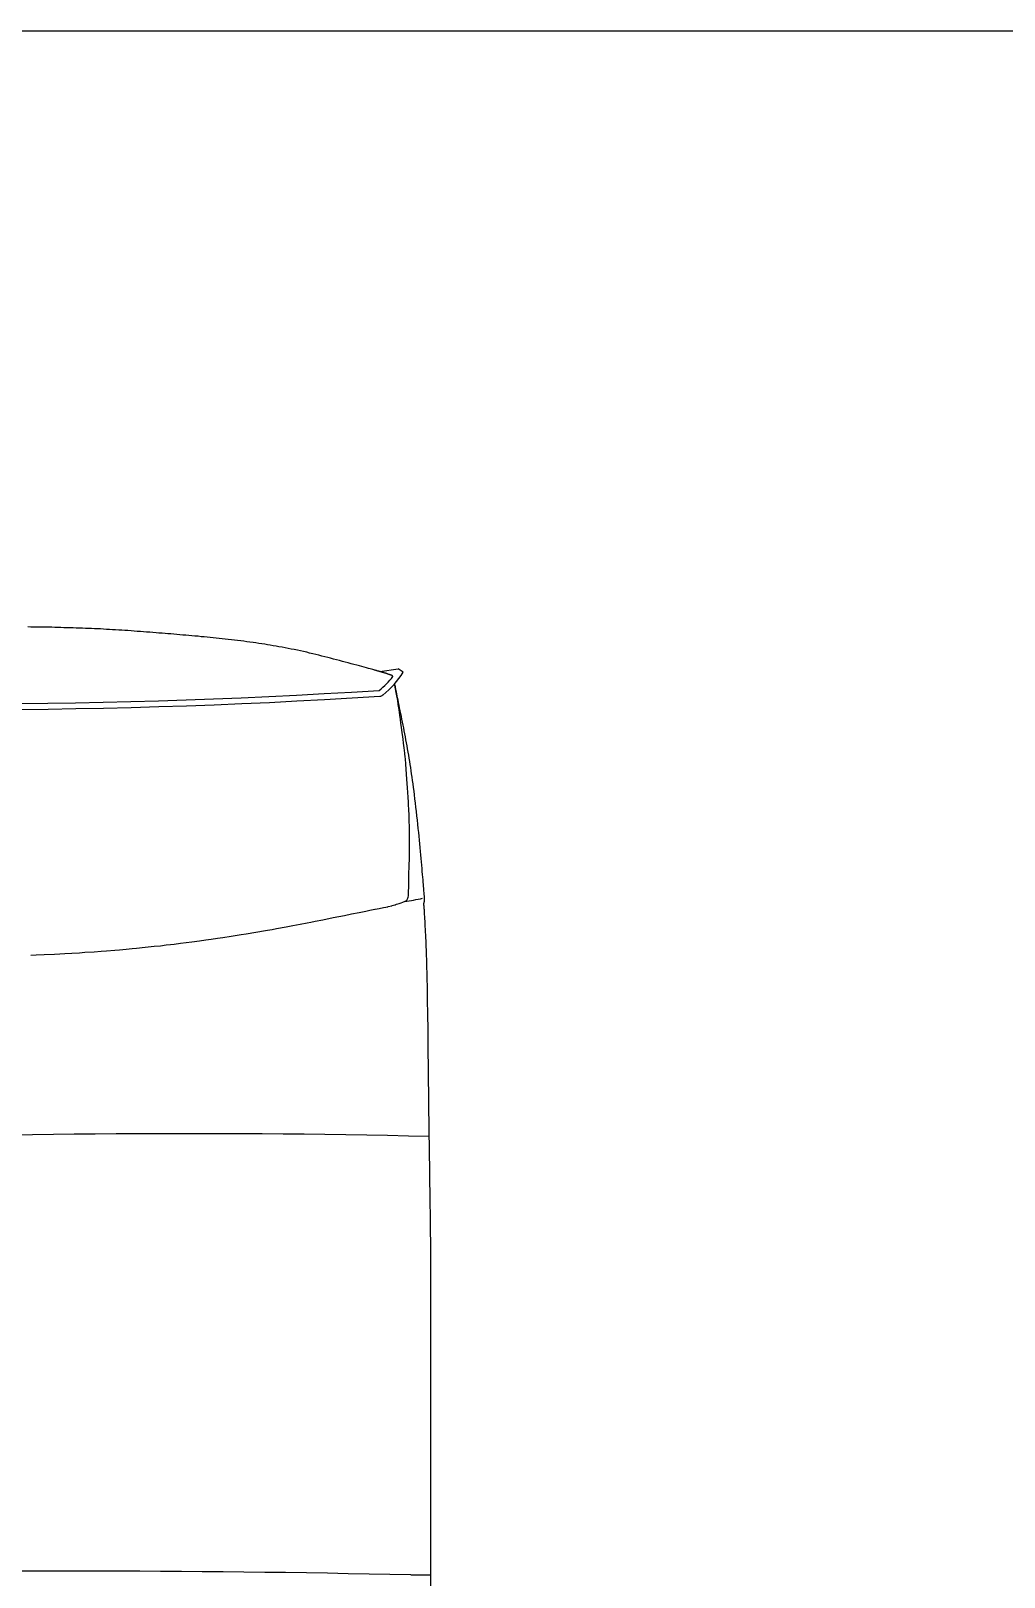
# Model space of a CAD drawing. Extents: x 185064 to 343242, y -369192 to -264966.
# Drawn here: x 228468 to 229290, y -291615 to -290311 of the extents above; entities that cross this region are included whole.
import ezdxf

# ---------------------------------------------------------------- set-up
doc = ezdxf.new("R2010")
doc.units = 0
doc.layers.add('01-12-Low Furniture', color=2, linetype='Continuous')
doc.layers.add('打印框', color=4, linetype='Continuous')

# ---------------------------------------------------------------- blocks, each defined once
blk = doc.blocks.new('332344')
at = {"layer": '01-12-Low Furniture', "color": 3}
for p, q in [((235455.3, -290813.7), (235452.7, -290813.6)), ((235457.9, -290813.7), (235455.3, -290813.7)), ((235460.5, -290813.7), (235457.9, -290813.7)), ((235463, -290813.8), (235460.5, -290813.7)), ((235465.5, -290813.8), (235463, -290813.8)), ((235468, -290813.8), (235465.5, -290813.8)), ((235470.5, -290813.9), (235468, -290813.8)), ((235473.1, -290813.9), (235470.5, -290813.9)), ((235475.6, -290814), (235473.1, -290813.9)), ((235478.1, -290814), (235475.6, -290814)), ((235480.6, -290814.1), (235478.1, -290814)), ((235483.2, -290814.2), (235480.6, -290814.1)), ((235485.8, -290814.2), (235483.2, -290814.2)), ((235488.4, -290814.3), (235485.8, -290814.2)), ((235491, -290814.4), (235488.4, -290814.3)), ((235493.6, -290814.5), (235491, -290814.4)), ((235496.3, -290814.6), (235493.6, -290814.5)), ((235498.9, -290814.7), (235496.3, -290814.6)), ((235501.4, -290814.8), (235498.9, -290814.7)), ((235504, -290814.9), (235501.4, -290814.8)), ((235506.5, -290815), (235504, -290814.9)), ((235509.1, -290815.1), (235506.5, -290815)), ((235511.6, -290815.2), (235509.1, -290815.1)), ((235514.1, -290815.3), (235511.6, -290815.2)), ((235516.7, -290815.5), (235514.1, -290815.3)), ((235519.2, -290815.6), (235516.7, -290815.5)), ((235521.7, -290815.7), (235519.2, -290815.6)), ((235524.3, -290815.9), (235521.7, -290815.7)), ((235526.8, -290816), (235524.3, -290815.9)), ((235529.4, -290816.2), (235526.8, -290816)), ((235532, -290816.4), (235529.4, -290816.2)), ((235534.6, -290816.6), (235532, -290816.4)), ((235537.2, -290816.7), (235534.6, -290816.6)), ((235539.8, -290816.9), (235537.2, -290816.7)), ((235542.5, -290817.1), (235539.8, -290816.9)), ((235545.1, -290817.3), (235542.5, -290817.1)), ((235547.8, -290817.5), (235545.1, -290817.3)), ((235550.4, -290817.7), (235547.8, -290817.5)), ((235553, -290817.9), (235550.4, -290817.7)), ((235555.7, -290818.1), (235553, -290817.9)), ((235558.3, -290818.3), (235555.7, -290818.1)), ((235560.9, -290818.5), (235558.3, -290818.3)), ((235563.4, -290818.7), (235560.9, -290818.5)), ((235566, -290818.9), (235563.4, -290818.7)), ((235568.5, -290819.1), (235566, -290818.9)), ((235571, -290819.3), (235568.5, -290819.1)), ((235573.5, -290819.5), (235571, -290819.3)), ((235576, -290819.7), (235573.5, -290819.5)), ((235578.5, -290820), (235576, -290819.7)), ((235581, -290820.2), (235578.5, -290820)), ((235583.6, -290820.4), (235581, -290820.2)), ((235586.1, -290820.6), (235583.6, -290820.4)), ((235588.7, -290820.8), (235586.1, -290820.6)), ((235591.2, -290821.1), (235588.7, -290820.8)), ((235593.8, -290821.3), (235591.2, -290821.1)), ((235596.4, -290821.5), (235593.8, -290821.3)), ((235599, -290821.8), (235596.4, -290821.5)), ((235601.5, -290822), (235599, -290821.8)), ((235604.1, -290822.3), (235601.5, -290822)), ((235606.6, -290822.5), (235604.1, -290822.3)), ((235609.2, -290822.8), (235606.6, -290822.5)), ((235611.7, -290823), (235609.2, -290822.8)), ((235614.3, -290823.3), (235611.7, -290823)), ((235616.8, -290823.6), (235614.3, -290823.3)), ((235619.3, -290823.8), (235616.8, -290823.6)), ((235621.9, -290824.1), (235619.3, -290823.8)), ((235624.5, -290824.4), (235621.9, -290824.1)), ((235627.1, -290824.7), (235624.5, -290824.4)), ((235629.7, -290825.1), (235627.1, -290824.7)), ((235632.4, -290825.4), (235629.7, -290825.1)), ((235635, -290825.7), (235632.4, -290825.4)), ((235637.6, -290826.1), (235635, -290825.7)), ((235640.2, -290826.4), (235637.6, -290826.1)), ((235642.8, -290826.8), (235640.2, -290826.4)), ((235645.3, -290827.1), (235642.8, -290826.8)), ((235647.8, -290827.5), (235645.3, -290827.1)), ((235650.2, -290827.9), (235647.8, -290827.5)), ((235652.7, -290828.2), (235650.2, -290827.9)), ((235655.1, -290828.6), (235652.7, -290828.2)), ((235657.4, -290829), (235655.1, -290828.6)), ((235659.9, -290829.4), (235657.4, -290829)), ((235662.3, -290829.8), (235659.9, -290829.4)), ((235664.7, -290830.3), (235662.3, -290829.8)), ((235667.3, -290830.7), (235664.7, -290830.3)), ((235669.8, -290831.2), (235667.3, -290830.7)), ((235672.4, -290831.7), (235669.8, -290831.2)), ((235675, -290832.2), (235672.4, -290831.7)), ((235677.6, -290832.7), (235675, -290832.2)), ((235680.3, -290833.3), (235677.6, -290832.7)), ((235682.9, -290833.8), (235680.3, -290833.3)), ((235685.5, -290834.4), (235682.9, -290833.8)), ((235688.1, -290835), (235685.5, -290834.4)), ((235690.6, -290835.6), (235688.1, -290835)), ((235693.2, -290836.2), (235690.6, -290835.6)), ((235695.7, -290836.8), (235693.2, -290836.2)), ((235698.2, -290837.5), (235695.7, -290836.8)), ((235700.8, -290838.1), (235698.2, -290837.5)), ((235703.3, -290838.7), (235700.8, -290838.1)), ((235705.8, -290839.4), (235703.3, -290838.7)), ((235708.3, -290840), (235705.8, -290839.4)), ((235710.8, -290840.7), (235708.3, -290840)), ((235713.3, -290841.3), (235710.8, -290840.7)), ((235715.8, -290842), (235713.3, -290841.3)), ((235718.2, -290842.6), (235715.8, -290842)), ((235720.7, -290843.3), (235718.2, -290842.6)), ((235723.1, -290843.9), (235720.7, -290843.3)), ((235725.6, -290844.6), (235723.1, -290843.9)), ((235727.9, -290845.2), (235725.6, -290844.6)), ((235730.3, -290845.9), (235727.9, -290845.2)), ((235732.6, -290846.5), (235730.3, -290845.9)), ((235734.7, -290847), (235732.6, -290846.5)), ((235736.7, -290847.6), (235734.7, -290847)), ((235738.6, -290848.1), (235736.7, -290847.6)), ((235740.3, -290848.6), (235738.6, -290848.1)), ((235741.7, -290849), (235740.3, -290848.6)), ((235742.9, -290849.3), (235741.7, -290849)), ((235743.9, -290849.6), (235742.9, -290849.3)), ((235744.7, -290849.8), (235743.9, -290849.6)), ((235745.4, -290850), (235744.7, -290849.8)), ((235746, -290850.1), (235745.4, -290850)), ((235746.4, -290850.3), (235746, -290850.1)), ((235746.9, -290850.4), (235746.4, -290850.3)), ((235747.3, -290850.5), (235746.9, -290850.4)), ((235747.7, -290850.6), (235747.3, -290850.5)), ((235748.1, -290850.8), (235747.7, -290850.6)), ((235748.5, -290850.9), (235748.1, -290850.8)), ((235749, -290851), (235748.5, -290850.9)), ((235749.4, -290851.1), (235749, -290851)), ((235749.8, -290851.2), (235749.4, -290851.1)), ((235749.7, -290851.2), (235765.3, -290849)), ((235750.2, -290851.3), (235749.8, -290851.2)), ((235750.5, -290851.4), (235750.2, -290851.3)), ((235750.9, -290851.5), (235750.5, -290851.4)), ((235751.2, -290851.6), (235750.9, -290851.5)), ((235751.5, -290851.7), (235751.2, -290851.6)), ((235751.7, -290851.8), (235751.5, -290851.7)), ((235752, -290851.9), (235751.7, -290851.8)), ((235752.3, -290852), (235752, -290851.9)), ((235752.6, -290852), (235752.3, -290852)), ((235752.9, -290852.1), (235752.6, -290852)), ((235753.3, -290852.2), (235752.9, -290852.1)), ((235753.6, -290852.4), (235753.3, -290852.2)), ((235754, -290852.5), (235753.6, -290852.4)), ((235754.4, -290852.6), (235754, -290852.5)), ((235754.8, -290852.7), (235754.4, -290852.6)), ((235755.2, -290852.9), (235754.8, -290852.7)), ((235755.6, -290853), (235755.2, -290852.9)), ((235756, -290853.1), (235755.6, -290853)), ((235756.3, -290853.2), (235756, -290853.1)), ((235756.7, -290853.4), (235756.3, -290853.2)), ((235757, -290853.5), (235756.7, -290853.4)), ((235757.3, -290853.6), (235757, -290853.5)), ((235757.6, -290853.7), (235757.3, -290853.6)), ((235757.9, -290853.8), (235757.6, -290853.7)), ((235758.1, -290853.8), (235757.9, -290853.8)), ((235758.3, -290853.9), (235758.1, -290853.8)), ((235758.5, -290854), (235758.3, -290853.9)), ((235758.7, -290854), (235758.5, -290854)), ((235758.8, -290854.1), (235758.7, -290854)), ((235758.9, -290854.1), (235758.8, -290854.1)), ((235759, -290854.2), (235758.9, -290854.1)), ((235759.1, -290854.2), (235759, -290854.2)), ((235759.2, -290854.2), (235759.1, -290854.2)), ((235759.3, -290854.3), (235759.2, -290854.2)), ((235759.4, -290854.3), (235759.3, -290854.3)), ((235759.5, -290854.4), (235759.4, -290854.3)), ((235759.4, -290854.3), (235759.4, -290854.3)), ((235759.6, -290854.4), (235759.5, -290854.4)), ((235759.7, -290854.4), (235759.6, -290854.4)), ((235759.8, -290854.5), (235759.7, -290854.4)), ((235759.9, -290854.5), (235759.8, -290854.5)), ((235759.8, -290854.5), (235759.8, -290854.5)), ((235760, -290854.6), (235759.9, -290854.5)), ((235760.1, -290854.6), (235760, -290854.6)), ((235760, -290854.6), (235760, -290854.6)), ((235760.1, -290854.7), (235760.1, -290854.6)), ((235760.2, -290854.7), (235760.1, -290854.7)), ((235760.3, -290854.8), (235760.2, -290854.7)), ((235760.2, -290854.7), (235760.2, -290854.7)), ((235760.4, -290854.8), (235760.3, -290854.8)), ((235760.3, -290854.8), (235760.3, -290854.8)), ((235760.4, -290854.9), (235760.4, -290854.8)), ((235760.5, -290854.9), (235760.4, -290854.9)), ((235760.6, -290855), (235760.5, -290854.9)), ((235760.5, -290854.9), (235760.5, -290854.9)), ((235760.6, -290855.1), (235760.6, -290855)), ((235760.6, -290855), (235760.6, -290855)), ((235760.7, -290855.1), (235760.6, -290855.1)), ((235760.7, -290855.2), (235760.7, -290855.1)), ((235760.7, -290855.1), (235760.7, -290855.1)), ((235760.8, -290855.2), (235760.7, -290855.2)), ((235760.9, -290855.3), (235760.8, -290855.2)), ((235760.8, -290855.2), (235760.8, -290855.2)), ((235760.9, -290855.3), (235760.9, -290855.3)), ((235769.6, -290851.7), (235765.3, -290849)), ((235762.5, -290861.8), (235762.4, -290861.3)), ((235762.6, -290862.5), (235762.5, -290861.8)), ((235762.8, -290863.3), (235762.6, -290862.5)), ((235763, -290864.2), (235762.8, -290863.3)), ((235763.1, -290865.1), (235763, -290864.2)), ((235763.3, -290866.1), (235763.1, -290865.1)), ((235763.6, -290867.3), (235763.3, -290866.1)), ((235763.8, -290868.6), (235763.6, -290867.3)), ((235764.1, -290870), (235763.8, -290868.6)), ((235764.4, -290871.6), (235764.1, -290870)), ((235764.8, -290873.4), (235764.4, -290871.6)), ((235765.2, -290875.4), (235764.8, -290873.4)), ((235765.6, -290877.4), (235765.2, -290875.4)), ((235766.1, -290879.6), (235765.6, -290877.4)), ((235766.5, -290881.9), (235766.1, -290879.6)), ((235767, -290884.3), (235766.5, -290881.9)), ((235767.5, -290886.7), (235767, -290884.3)), ((235768, -290889.1), (235767.5, -290886.7)), ((235768.5, -290891.5), (235768, -290889.1)), ((235769, -290893.9), (235768.5, -290891.5)), ((235769.5, -290896.4), (235769, -290893.9)), ((235770, -290898.8), (235769.5, -290896.4)), ((235770.5, -290901.2), (235770, -290898.8)), ((235770.9, -290903.7), (235770.5, -290901.2)), ((235771.4, -290906.2), (235770.9, -290903.7)), ((235771.9, -290908.7), (235771.4, -290906.2)), ((235772.4, -290911.3), (235771.9, -290908.7)), ((235772.8, -290913.9), (235772.4, -290911.3)), ((235773.3, -290916.5), (235772.8, -290913.9)), ((235773.8, -290919.1), (235773.3, -290916.5)), ((235774.2, -290921.8), (235773.8, -290919.1)), ((235774.6, -290924.4), (235774.2, -290921.8)), ((235775.1, -290927.1), (235774.6, -290924.4)), ((235775.5, -290929.7), (235775.1, -290927.1)), ((235775.9, -290932.3), (235775.5, -290929.7)), ((235776.3, -290935), (235775.9, -290932.3)), ((235776.7, -290937.6), (235776.3, -290935)), ((235777.1, -290940.3), (235776.7, -290937.6)), ((235777.5, -290943.1), (235777.1, -290940.3)), ((235777.9, -290946), (235777.5, -290943.1)), ((235778.3, -290949), (235777.9, -290946)), ((235778.7, -290952.1), (235778.3, -290949)), ((235779.1, -290955.3), (235778.7, -290952.1)), ((235779.5, -290958.7), (235779.1, -290955.3)), ((235779.9, -290962.2), (235779.5, -290958.7)), ((235780.3, -290965.7), (235779.9, -290962.2)), ((235780.8, -290969.3), (235780.3, -290965.7)), ((235781.2, -290972.9), (235780.8, -290969.3)), ((235781.6, -290976.5), (235781.2, -290972.9)), ((235782, -290980), (235781.6, -290976.5)), ((235782.3, -290983.5), (235782, -290980)), ((235782.7, -290986.9), (235782.3, -290983.5)), ((235783, -290990.2), (235782.7, -290986.9)), ((235783.3, -290993.5), (235783, -290990.2)), ((235783.7, -290996.7), (235783.3, -290993.5)), ((235784, -290999.8), (235783.7, -290996.7)), ((235784.2, -291002.9), (235784, -290999.8)), ((235784.5, -291005.9), (235784.2, -291002.9)), ((235784.8, -291008.9), (235784.5, -291005.9)), ((235785, -291011.8), (235784.8, -291008.9)), ((235785.3, -291014.7), (235785, -291011.8)), ((235785.5, -291017.4), (235785.3, -291014.7)), ((235785.7, -291020), (235785.5, -291017.4)), ((235785.9, -291022.5), (235785.7, -291020)), ((235786.1, -291024.8), (235785.9, -291022.5)), ((235786.3, -291027), (235786.1, -291024.8)), ((235786.5, -291029), (235786.3, -291027)), ((235786.6, -291030.8), (235786.5, -291029)), ((235786.7, -291032.5), (235786.6, -291030.8)), ((235786.9, -291034), (235786.7, -291032.5)), ((235787, -291035.3), (235786.9, -291034)), ((235787.1, -291036.5), (235787, -291035.3)), ((235787.2, -291037.5), (235787.1, -291036.5)), ((235787.2, -291038.4), (235787.2, -291037.5)), ((235787.3, -291039.2), (235787.2, -291038.4)), ((235787.3, -291039.8), (235787.3, -291039.2)), ((235787.4, -291040.3), (235787.3, -291039.8)), ((235787.1, -291046.6), (235787.2, -291046.5)), ((235787.1, -291046.7), (235787.1, -291046.6)), ((235787.1, -291046.8), (235787.1, -291046.7)), ((235787.1, -291047), (235787.1, -291046.8)), ((235787.1, -291047.1), (235787.1, -291047)), ((235787.1, -291047.2), (235787.1, -291047.1)), ((235787.1, -291047.4), (235787.1, -291047.2)), ((235787.1, -291047.5), (235787.1, -291047.4)), ((235787.1, -291047.7), (235787.1, -291047.5)), ((235787.1, -291047.9), (235787.1, -291047.7)), ((235787.1, -291048.1), (235787.1, -291047.9)), ((235787.1, -291048.4), (235787.1, -291048.1)), ((235787.1, -291048.7), (235787.1, -291048.4)), ((235787.2, -291049), (235787.1, -291048.7)), ((235787.2, -291045.9), (235787.3, -291045.8)), ((235787.2, -291046), (235787.2, -291045.9)), ((235787.2, -291046.1), (235787.2, -291046)), ((235787.2, -291046.2), (235787.2, -291046.1)), ((235787.2, -291046.3), (235787.2, -291046.2)), ((235787.2, -291046.2), (235787.2, -291046.2)), ((235787.2, -291046.4), (235787.2, -291046.3)), ((235787.2, -291046.5), (235787.2, -291046.4)), ((235787.2, -291049.3), (235787.2, -291049)), ((235787.2, -291049.7), (235787.2, -291049.3)), ((235787.2, -291050.2), (235787.2, -291049.7)), ((235787.3, -291050.7), (235787.2, -291050.2)), ((235787.3, -291045.5), (235787.4, -291045.4)), ((235787.3, -291045.6), (235787.3, -291045.5)), ((235787.3, -291045.7), (235787.3, -291045.6)), ((235787.3, -291045.8), (235787.3, -291045.7)), ((235787.3, -291051.5), (235787.3, -291050.7)), ((235787.4, -291052.3), (235787.3, -291051.5)), ((235787.4, -291040.8), (235787.4, -291040.3)), ((235787.5, -291041.1), (235787.4, -291040.8)), ((235787.4, -291045), (235787.5, -291044.9)), ((235787.4, -291045.1), (235787.4, -291045)), ((235787.4, -291045.3), (235787.4, -291045.1)), ((235787.4, -291045.4), (235787.4, -291045.3)), ((235787.5, -291053.4), (235787.4, -291052.3)), ((235787.5, -291041.4), (235787.5, -291041.1)), ((235787.5, -291041.7), (235787.5, -291041.4)), ((235787.5, -291041.9), (235787.5, -291041.7)), ((235787.5, -291042.2), (235787.5, -291041.9)), ((235787.5, -291042.4), (235787.5, -291042.2)), ((235787.6, -291042.6), (235787.5, -291042.4)), ((235787.5, -291044.5), (235787.5, -291044.4)), ((235787.5, -291044.7), (235787.5, -291044.5)), ((235787.5, -291044.8), (235787.5, -291044.7)), ((235787.5, -291044.9), (235787.5, -291044.8)), ((235787.6, -291042.8), (235787.6, -291042.6)), ((235787.6, -291043), (235787.6, -291042.8)), ((235787.6, -291043.2), (235787.6, -291043)), ((235787.6, -291043.4), (235787.6, -291043.2)), ((235787.6, -291043.6), (235787.6, -291043.4)), ((235787.6, -291043.7), (235787.6, -291043.6)), ((235787.6, -291043.9), (235787.6, -291043.7)), ((235787.6, -291044), (235787.6, -291043.9)), ((235787.6, -291044.2), (235787.6, -291044)), ((235787.6, -291044.3), (235787.6, -291044.2)), ((235787.5, -291044.4), (235787.6, -291044.3)), ((235787.5, -291054.7), (235787.5, -291053.4)), ((235787.6, -291056.2), (235787.5, -291054.7)), ((235787.7, -291057.9), (235787.6, -291056.2)), ((235787.8, -291059.8), (235787.7, -291057.9)), ((235788, -291061.8), (235787.8, -291059.8)), ((235788.1, -291064), (235788, -291061.8)), ((235788.2, -291066.3), (235788.1, -291064)), ((235788.3, -291068.6), (235788.2, -291066.3)), ((235788.5, -291071), (235788.3, -291068.6)), ((235788.6, -291073.4), (235788.5, -291071)), ((235788.7, -291075.9), (235788.6, -291073.4)), ((235788.8, -291078.4), (235788.7, -291075.9)), ((235788.9, -291080.9), (235788.8, -291078.4)), ((235789, -291083.4), (235788.9, -291080.9)), ((235789.1, -291085.9), (235789, -291083.4)), ((235789.2, -291088.5), (235789.1, -291085.9)), ((235789.3, -291091.1), (235789.2, -291088.5)), ((235789.4, -291093.8), (235789.3, -291091.1)), ((235789.4, -291096.4), (235789.4, -291093.8)), ((235789.5, -291099.1), (235789.4, -291096.4)), ((235789.6, -291101.8), (235789.5, -291099.1)), ((235789.7, -291104.5), (235789.6, -291101.8)), ((235789.8, -291107.2), (235789.7, -291104.5)), ((235789.8, -291109.9), (235789.8, -291107.2)), ((235789.9, -291112.5), (235789.8, -291109.9)), ((235790, -291115.2), (235789.9, -291112.5)), ((235790, -291117.8), (235790, -291115.2)), ((235790, -291120.4), (235790, -291117.8)), ((235790.1, -291123), (235790, -291120.4)), ((235790.1, -291125.5), (235790.1, -291123)), ((235790.2, -291128.1), (235790.1, -291125.5)), ((235790.2, -291130.6), (235790.2, -291128.1)), ((235790.2, -291133.1), (235790.2, -291130.6)), ((235790.3, -291135.7), (235790.2, -291133.1)), ((235790.3, -291138.2), (235790.3, -291135.7)), ((235790.4, -291140.7), (235790.3, -291138.2)), ((235790.4, -291143.2), (235790.4, -291140.7)), ((235790.4, -291145.7), (235790.4, -291143.2)), ((235790.5, -291148.2), (235790.4, -291145.7)), ((235790.5, -291150.8), (235790.5, -291148.2)), ((235790.5, -291153.3), (235790.5, -291150.8)), ((235790.6, -291155.9), (235790.5, -291153.3)), ((235790.6, -291158.5), (235790.6, -291155.9)), ((235790.6, -291161.1), (235790.6, -291158.5)), ((235790.6, -291163.7), (235790.6, -291161.1)), ((235790.6, -291166.3), (235790.6, -291163.7)), ((235790.7, -291168.9), (235790.6, -291166.3)), ((235790.7, -291171.5), (235790.7, -291168.9)), ((235790.7, -291174.1), (235790.7, -291171.5)), ((235790.7, -291176.8), (235790.7, -291174.1)), ((235790.8, -291179.4), (235790.7, -291176.8)), ((235790.8, -291182), (235790.8, -291179.4)), ((235790.9, -291184.6), (235790.8, -291182)), ((235790.9, -291187.2), (235790.9, -291184.6)), ((235790.9, -291189.7), (235790.9, -291187.2)), ((235791, -291192.3), (235790.9, -291189.7)), ((235791, -291194.9), (235791, -291192.3)), ((235791, -291197.5), (235791, -291194.9)), ((235791, -291200.1), (235791, -291197.5)), ((235791.1, -291202.6), (235791, -291200.1)), ((235791.1, -291205.2), (235791.1, -291202.6)), ((235791.1, -291207.7), (235791.1, -291205.2)), ((235791.1, -291210.3), (235791.1, -291207.7)), ((235791.1, -291212.8), (235791.1, -291210.3)), ((235791.2, -291215.3), (235791.1, -291212.8)), ((235791.2, -291217.8), (235791.2, -291215.3)), ((235791.2, -291220.3), (235791.2, -291217.8)), ((235791.3, -291222.8), (235791.2, -291220.3)), ((235791.3, -291225.3), (235791.3, -291222.8)), ((235791.4, -291227.8), (235791.3, -291225.3)), ((235791.4, -291230.3), (235791.4, -291227.8)), ((235791.4, -291232.7), (235791.4, -291230.3)), ((235791.5, -291235.2), (235791.4, -291232.7)), ((235791.5, -291237.7), (235791.5, -291235.2)), ((235791.6, -291240.2), (235791.5, -291237.7)), ((235791.6, -291242.7), (235791.6, -291240.2)), ((235791.6, -291245.2), (235791.6, -291242.7)), ((235791.7, -291247.7), (235791.6, -291245.2)), ((235791.7, -291250.2), (235791.7, -291247.7)), ((235791.7, -291252.7), (235791.7, -291250.2)), ((235791.7, -291255.2), (235791.7, -291252.7)), ((235791.8, -291257.7), (235791.7, -291255.2)), ((235791.8, -291260.2), (235791.8, -291257.7)), ((235791.8, -291262.8), (235791.8, -291260.2)), ((235791.9, -291265.3), (235791.8, -291262.8)), ((235791.9, -291267.8), (235791.9, -291265.3)), ((235791.9, -291270.3), (235791.9, -291267.8)), ((235792, -291272.8), (235791.9, -291270.3)), ((235792, -291275.3), (235792, -291272.8)), ((235792, -291277.7), (235792, -291275.3)), ((235792.1, -291280.2), (235792, -291277.7)), ((235792.1, -291282.6), (235792.1, -291280.2)), ((235792.1, -291285.1), (235792.1, -291282.6)), ((235792.2, -291287.5), (235792.1, -291285.1)), ((235792.2, -291290.1), (235792.2, -291287.5)), ((235792.2, -291292.6), (235792.2, -291290.1)), ((235792.3, -291295.3), (235792.2, -291292.6)), ((235792.3, -291298), (235792.3, -291295.3)), ((235792.4, -291300.7), (235792.3, -291298)), ((235792.4, -291303.5), (235792.4, -291300.7)), ((235792.5, -291306.3), (235792.4, -291303.5)), ((235792.5, -291309.1), (235792.5, -291306.3)), ((235792.6, -291311.9), (235792.5, -291309.1)), ((235792.6, -291314.6), (235792.6, -291311.9)), ((235792.6, -291317.2), (235792.6, -291314.6)), ((235792.7, -291319.8), (235792.6, -291317.2)), ((235792.7, -291322.3), (235792.7, -291319.8)), ((235792.7, -291324.7), (235792.7, -291322.3)), ((235792.7, -291327.1), (235792.7, -291324.7)), ((235792.8, -291329.5), (235792.7, -291327.1)), ((235792.8, -291331.9), (235792.8, -291329.5)), ((235792.8, -291334.4), (235792.8, -291331.9)), ((235792.8, -291336.9), (235792.8, -291334.4)), ((235792.8, -291339.4), (235792.8, -291336.9)), ((235792.9, -291342), (235792.8, -291339.4)), ((235792.9, -291344.7), (235792.9, -291342)), ((235792.9, -291347.3), (235792.9, -291344.7)), ((235792.9, -291350), (235792.9, -291347.3)), ((235793, -291352.7), (235792.9, -291350)), ((235793, -291605.3), (235793, -291352.7)), ((235793, -291607.9), (235793, -291605.3)), ((235793, -291610.5), (235793, -291607.9)), ((235793, -291613.1), (235793, -291610.5)), ((235793, -291988.4), (235793, -291613.1))]:
    blk.add_line(p, q, dxfattribs=at)
at = {"layer": '01-12-Low Furniture', "color": 1}
for p, q in [((235762.4, -290862.8), (235762.3, -290862.3)), ((235763.6, -290868.8), (235762.4, -290862.8)), ((235764.2, -290871.7), (235763.6, -290868.8)), ((235764.7, -290874.3), (235764.2, -290871.7)), ((235764.9, -290875.6), (235764.7, -290874.3)), ((235765.4, -290879), (235764.9, -290875.6)), ((235766.2, -290883.3), (235765.4, -290879)), ((235766.5, -290885.7), (235766.2, -290883.3)), ((235766.8, -290888.1), (235766.5, -290885.7)), ((235767.3, -290891.7), (235766.8, -290888.1)), ((235767.6, -290895), (235767.3, -290891.7)), ((235768, -290898.2), (235767.6, -290895)), ((235768.4, -290900.8), (235768, -290898.2)), ((235769.5, -290908.2), (235768.4, -290900.8)), ((235769.9, -290911.5), (235769.5, -290908.2)), ((235770.4, -290915.7), (235769.9, -290911.5)), ((235770.9, -290920), (235770.4, -290915.7)), ((235771, -290920.5), (235770.9, -290920)), ((235771.2, -290923.1), (235771, -290920.5)), ((235771.4, -290924.9), (235771.2, -290923.1)), ((235771.7, -290929.3), (235771.4, -290924.9)), ((235772.7, -290941.9), (235771.7, -290929.3)), ((235773.3, -290949.2), (235772.7, -290941.9)), ((235773.5, -290953.3), (235773.3, -290949.2)), ((235773.8, -290957.3), (235773.5, -290953.3)), ((235774, -290961.3), (235773.8, -290957.3)), ((235774.1, -290963.8), (235774, -290961.3)), ((235774.3, -290967.5), (235774.1, -290963.8)), ((235774.5, -290972.3), (235774.3, -290967.5)), ((235774.7, -290977.5), (235774.5, -290972.3)), ((235774.9, -290982), (235774.7, -290977.5)), ((235775, -290986), (235774.9, -290982)), ((235775, -290986.4), (235775, -290986)), ((235775, -290989.9), (235775, -290986.4)), ((235774.9, -291003.2), (235775, -290999.8)), ((235775, -290991.2), (235775, -290989.9)), ((235775, -290994.8), (235775, -290991.2)), ((235775, -290999.8), (235775, -290994.8)), ((235774.6, -291014.2), (235774.8, -291009.4)), ((235774.8, -291007.6), (235774.9, -291003.2)), ((235774.8, -291009.4), (235774.8, -291007.6)), ((235774.3, -291029.3), (235774.4, -291023.4)), ((235774.4, -291023.4), (235774.6, -291014.2)), ((235773.9, -291040.3), (235774, -291039.5)), ((235774, -291038.9), (235774.1, -291036)), ((235774, -291039.5), (235774, -291038.9)), ((235774.1, -291036), (235774.2, -291033.9)), ((235774.2, -291033.9), (235774.3, -291029.3)), ((235737.9, -291053.3), (235741.4, -291052.6)), ((235741.4, -291052.6), (235745.6, -291051.8)), ((235745.6, -291051.8), (235745.9, -291051.7)), ((235745.9, -291051.7), (235749.4, -291051)), ((235749.4, -291051), (235752.9, -291050.4)), ((235752.9, -291050.4), (235755, -291049.9)), ((235755, -291049.9), (235756.6, -291049.6)), ((235756.6, -291049.6), (235757, -291049.5)), ((235757, -291049.5), (235760, -291048.8)), ((235760, -291048.8), (235760.2, -291048.7)), ((235760.2, -291048.7), (235762.6, -291048)), ((235762.6, -291048), (235763, -291047.9)), ((235763, -291047.9), (235763.3, -291047.8)), ((235763.3, -291047.8), (235764, -291047.6)), ((235764, -291047.6), (235766.1, -291046.9)), ((235766.1, -291046.9), (235767.7, -291046.3)), ((235767.7, -291046.3), (235767.8, -291046.3)), ((235767.8, -291046.3), (235769.3, -291045.7)), ((235769.3, -291045.7), (235769.8, -291045.5)), ((235769.8, -291045.5), (235770.7, -291045.1)), ((235770.7, -291045.1), (235771.8, -291044.7)), ((235771.8, -291044.7), (235772.2, -291044.5)), ((235772.2, -291044.5), (235772.3, -291044.4)), ((235772.3, -291044.4), (235772.5, -291044.3)), ((235772.5, -291044.2), (235773.2, -291043.1)), ((235772.5, -291044.3), (235772.5, -291044.2)), ((235773.2, -291043), (235773.5, -291042.3)), ((235773.2, -291043.1), (235773.2, -291043)), ((235773.5, -291042.3), (235773.7, -291041.5)), ((235773.7, -291041.5), (235773.9, -291040.4)), ((235773.9, -291040.4), (235773.9, -291040.3)), ((235670.7, -291066.6), (235676.3, -291065.5)), ((235676.3, -291065.5), (235682.6, -291064.3)), ((235682.6, -291064.3), (235688.5, -291063.2)), ((235688.5, -291063.2), (235691.6, -291062.6)), ((235691.6, -291062.6), (235695.2, -291061.9)), ((235695.2, -291061.9), (235701.8, -291060.6)), ((235701.8, -291060.6), (235710.5, -291058.8)), ((235710.5, -291058.8), (235720.1, -291056.9)), ((235720.1, -291056.9), (235725.9, -291055.7)), ((235725.9, -291055.7), (235732.4, -291054.4)), ((235732.4, -291054.4), (235737.9, -291053.3)), ((235591.1, -291079.3), (235597.5, -291078.4)), ((235597.5, -291078.4), (235603, -291077.6)), ((235603, -291077.6), (235607.5, -291077)), ((235607.5, -291077), (235612.8, -291076.2)), ((235612.8, -291076.2), (235617.4, -291075.5)), ((235617.4, -291075.5), (235624.4, -291074.4)), ((235624.4, -291074.4), (235632.7, -291073.1)), ((235632.7, -291073.1), (235637.1, -291072.4)), ((235637.1, -291072.4), (235653.3, -291069.8)), ((235653.3, -291069.8), (235655.1, -291069.4)), ((235655.1, -291069.4), (235659, -291068.8)), ((235659, -291068.8), (235662.7, -291068.1)), ((235662.7, -291068.1), (235670.7, -291066.6)), ((235455.3, -291090.5), (235459.8, -291090.3)), ((235459.8, -291090.3), (235466.4, -291090)), ((235466.4, -291090), (235475.1, -291089.6)), ((235475.1, -291089.6), (235479.6, -291089.4)), ((235479.6, -291089.4), (235483.9, -291089.2)), ((235483.9, -291089.2), (235489.9, -291088.8)), ((235489.9, -291088.8), (235496.2, -291088.4)), ((235496.2, -291088.4), (235500.7, -291088.1)), ((235500.7, -291088.1), (235508.8, -291087.6)), ((235508.8, -291087.6), (235514.6, -291087.1)), ((235514.6, -291087.1), (235519, -291086.8)), ((235519, -291086.8), (235526.2, -291086.2)), ((235526.2, -291086.2), (235530, -291085.9)), ((235530, -291085.9), (235535.7, -291085.4)), ((235535.7, -291085.4), (235540.8, -291084.9)), ((235540.8, -291084.9), (235544.4, -291084.5)), ((235544.4, -291084.5), (235551.8, -291083.8)), ((235551.8, -291083.8), (235559.3, -291083)), ((235559.3, -291083), (235564.6, -291082.5)), ((235564.6, -291082.5), (235569.4, -291081.9)), ((235569.4, -291081.9), (235573.2, -291081.5)), ((235573.2, -291081.5), (235576.1, -291081.1)), ((235576.1, -291081.1), (235581.7, -291080.5)), ((235581.7, -291080.5), (235586.4, -291079.9)), ((235586.4, -291079.9), (235591.1, -291079.3)), ((235775.9, -291613.4), (235793, -291613.4))]:
    blk.add_line(p, q, dxfattribs=at)
for centre, radius, start, end in [((235703.4, -290810.1), 73.2, 308.8423, 321.7645), ((235392, -285241.1), 5637.3, 266.0493, 273.6338), ((235752.9, -290900.6), 145.6, 277.0187, 283.1027)]:
    blk.add_arc(centre, radius, start, end, dxfattribs=at)
at = {"layer": '01-12-Low Furniture', "color": 3}
for centre, radius, start, end in [((235703.4, -290810.1), 78.2, 308.8423, 327.796), ((235392, -285244.4), 5639, 266.0444, 273.6387), ((235749.4, -290867.3), 4.69, 275.6082, 309.9345)]:
    blk.add_arc(centre, radius, start, end, dxfattribs=at)
at = {"layer": '01-12-Low Furniture', "color": 8}
for centre, radius, start, end in [((235589.3, -299922.7), 8681.6, 88.66464, 92.38862), ((235494.3, -303879.8), 12269.6, 88.68472, 91.31528)]:
    blk.add_arc(centre, radius, start, end, dxfattribs=at)
at = {"layer": '打印框', "color": 8}
blk.add_lwpolyline([(234633.7, -290310.7), (239212.2, -290310.7), (239212.2, -294636.7), (234633.7, -294636.7)], close=True, dxfattribs=at)

msp = doc.modelspace()

# ---------------------------------------------------------------- block references
msp.add_blockref('332344', (-6987, 0))

doc.saveas('drawing.dxf')
